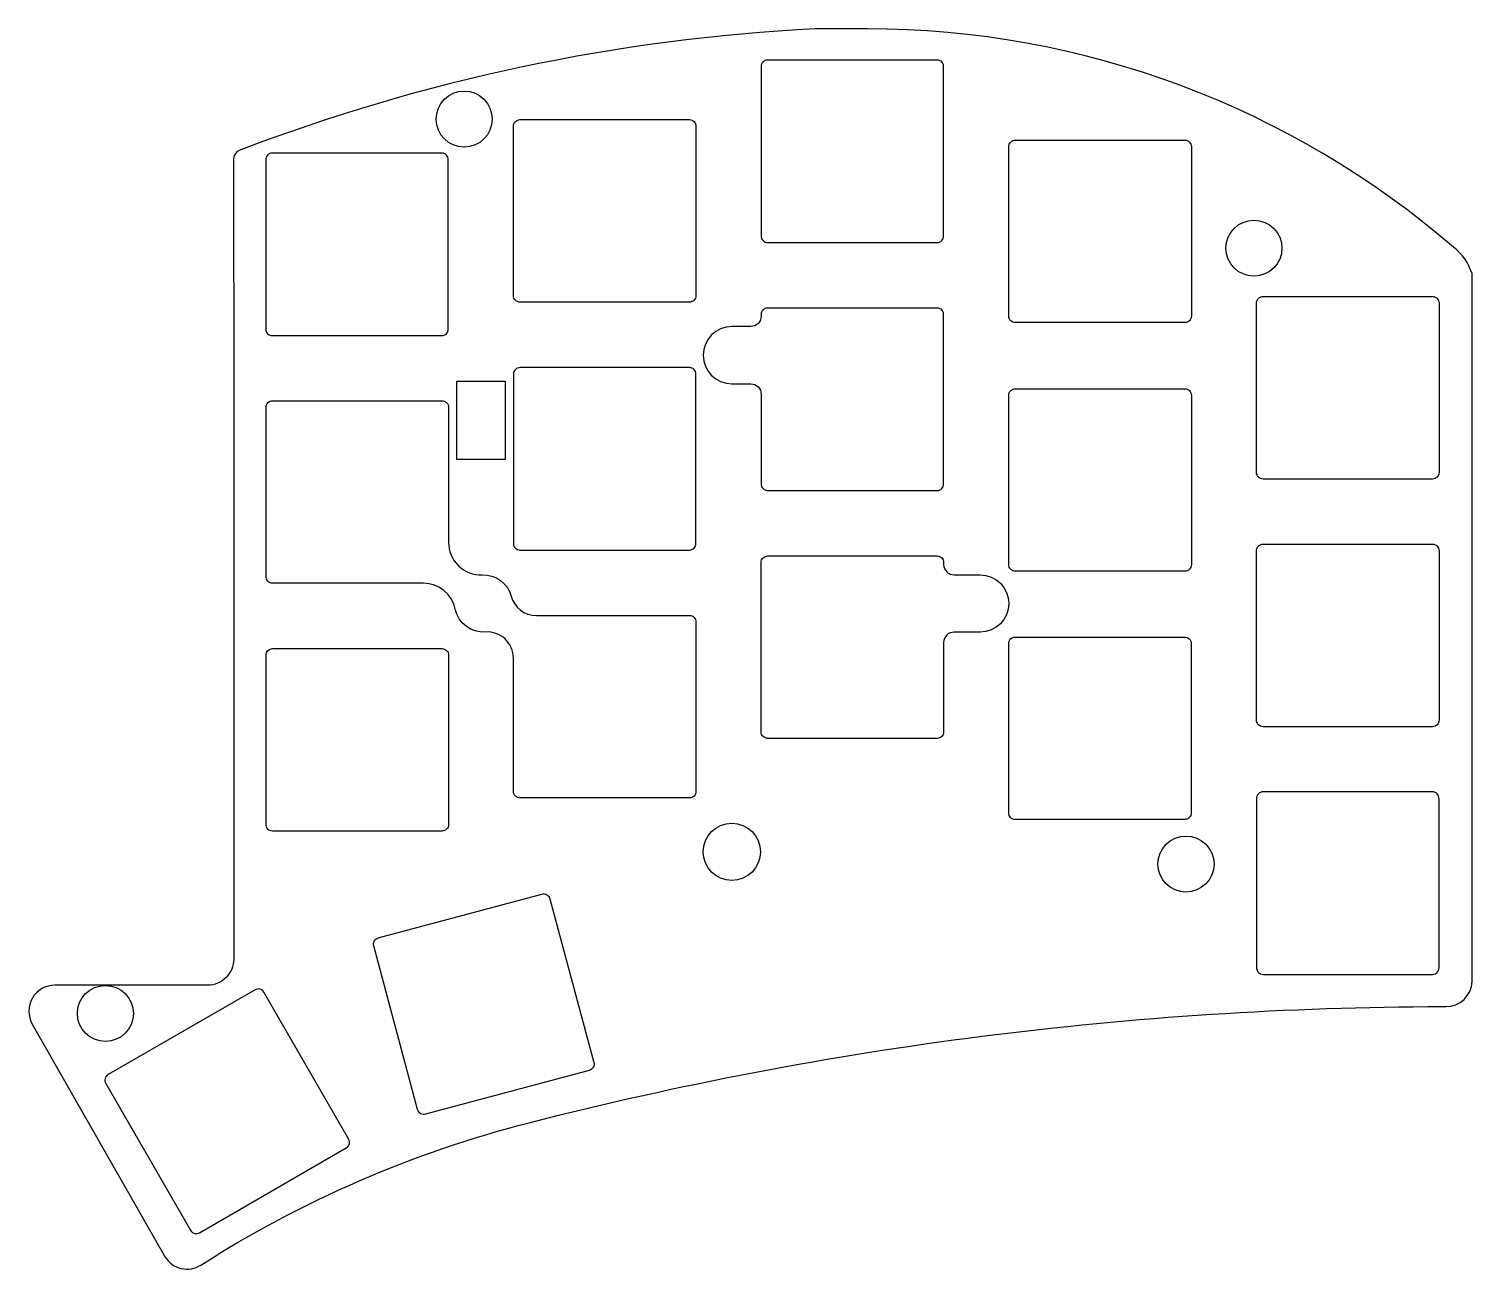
# Model space of a CAD drawing. Header units: millimetres. Extents: x 81 to 191, y -138 to -43.
import ezdxf

# ---------------------------------------------------------------- set-up
doc = ezdxf.new("R2010")
doc.units = ezdxf.units.MM
doc.layers.get('0').update_dxf_attribs({"linetype": 'CONTINUOUS'})

msp = doc.modelspace()

# ---------------------------------------------------------------- linework, layer by layer
for points in [[(94.43, -115.9), (82.72, -115.9, 0.575595), (80.98, -118.89), (91.18, -136.77), (91.18, -136.77, 0.417529), (93.91, -137.37, -0.079412), (119.09, -126.45), (119.09, -126.45, -0.062164), (189.12, -117.54), (189.39, -117.54), (189.4, -117.54, 0.408505), (191.43, -115.61), (191.42, -61.31), (191.42, -61.31, 0.155394), (190, -59.29), (189.99, -59.29, 0.180209), (145.02, -42.54), (141.05, -42.54), (141.04, -42.54, 0.07891), (96.86, -51.86), (96.86, -51.86, 0.291677), (96.42, -52.54), (96.43, -71.4), (96.43, -113.9, -0.414258)], [(137.39, -44.93, 0.414214), (136.89, -45.43), (136.89, -58.43, 0.414214), (137.39, -58.93), (150.39, -58.93, 0.414214), (150.89, -58.43), (150.89, -45.43, 0.414214), (150.39, -44.93)], [(131.39, -63.5), (118.39, -63.5, -0.414214), (117.89, -63), (117.89, -50, -0.414214), (118.39, -49.5), (131.39, -49.5, -0.414214), (131.89, -50), (131.89, -63, -0.414214)], [(155.89, -64.57), (155.89, -51.57, -0.414214), (156.39, -51.07), (169.39, -51.07, -0.414214), (169.89, -51.57), (169.89, -64.57, -0.414214), (169.39, -65.07), (156.39, -65.07, -0.414214)], [(112.39, -66.07, 0.414214), (112.89, -65.57), (112.89, -52.57, 0.414214), (112.39, -52.07), (99.39, -52.07, 0.414214), (98.89, -52.57), (98.89, -65.57, 0.414214), (99.39, -66.07)], [(174.89, -76.57), (174.89, -63.57, -0.414214), (175.39, -63.07), (188.39, -63.07, -0.414214), (188.89, -63.57), (188.89, -76.57, -0.414214), (188.39, -77.07), (175.39, -77.07, -0.414214)], [(137.39, -63.95, 0.414214), (136.89, -64.45), (136.89, -64.57, -0.414214), (136.09, -65.37), (134.64, -65.37, 1), (134.64, -69.77), (136.09, -69.77, -0.414214), (136.89, -70.57), (136.89, -77.45, 0.414214), (137.39, -77.95), (150.39, -77.95, 0.414214), (150.89, -77.45), (150.89, -64.45, 0.414214), (150.39, -63.95)], [(118.39, -68.52, 0.414214), (117.89, -69.02), (117.89, -82.02, 0.414214), (118.39, -82.52), (131.39, -82.52, 0.414214), (131.89, -82.02), (131.89, -69.02, 0.414214), (131.39, -68.52)], [(156.39, -70.14), (169.39, -70.14, -0.414214), (169.89, -70.64), (169.89, -83.64, -0.414214), (169.39, -84.14), (156.39, -84.14, -0.414214), (155.89, -83.64), (155.89, -70.64, -0.414214)], [(117.71, -86.05, 0.339801), (119.65, -87.54), (131.39, -87.54, -0.414214), (131.89, -88.04), (131.89, -101.04, -0.414214), (131.39, -101.54), (118.39, -101.54, -0.414214), (117.89, -101.04), (117.89, -90.81, 0.435311), (115.74, -88.81, -0.376668), (113.43, -87.06, 0.356394), (110.98, -85.06), (99.41, -85.06, -0.414214), (98.91, -84.56), (98.91, -71.56, -0.414214), (99.41, -71.06), (112.41, -71.06, -0.414214), (112.91, -71.56), (112.91, -81.92, 0.425478), (115.5, -84.42, -0.350518)], [(153.69, -88.82), (151.69, -88.82, 0.414214), (150.89, -89.62), (150.89, -96.47, -0.414214), (150.39, -96.97), (137.39, -96.97, -0.414214), (136.89, -96.47), (136.89, -83.47, -0.414214), (137.39, -82.97), (150.39, -82.97, -0.414214), (150.89, -83.47), (150.89, -83.62, 0.414214), (151.69, -84.42), (153.69, -84.42, -1)], [(174.89, -95.57), (174.89, -82.57, -0.414214), (175.39, -82.07), (188.39, -82.07, -0.414214), (188.89, -82.57), (188.89, -95.57, -0.414214), (188.39, -96.07), (175.39, -96.07, -0.414214)], [(155.88, -102.69), (155.88, -89.69, -0.414214), (156.38, -89.19), (169.38, -89.19, -0.414214), (169.88, -89.69), (169.88, -102.69, -0.414214), (169.38, -103.19), (156.38, -103.19, -0.414214)], [(112.91, -90.58), (112.91, -103.58, -0.414214), (112.41, -104.08), (99.41, -104.08, -0.414214), (98.91, -103.58), (98.91, -90.58, -0.414214), (99.41, -90.08), (112.41, -90.08, -0.414214)], [(188.89, -101.57, 0.414214), (188.39, -101.07), (175.39, -101.07, 0.414214), (174.89, -101.57), (174.89, -114.57, 0.414214), (175.39, -115.07), (188.39, -115.07, 0.414214), (188.89, -114.57)], [(123.71, -122.44), (111.15, -125.8, -0.414214), (110.54, -125.45), (107.17, -112.89, -0.414214), (107.52, -112.28), (120.08, -108.91, -0.414214), (120.69, -109.27), (124.06, -121.82, -0.414214)], [(93.12, -134.7, 0.414214), (93.81, -134.89), (105.07, -128.39, 0.414214), (105.25, -127.7), (98.75, -116.44, 0.414214), (98.07, -116.26), (86.81, -122.76, 0.414214), (86.62, -123.44)]]:
    msp.add_lwpolyline(points, format="xyb", close=True)
msp.add_lwpolyline([(113.55, -75.56), (113.55, -69.56), (117.25, -69.56), (117.25, -75.56)], close=True)
for centre, radius in [((114.11, -49.46), 2.15), ((174.69, -59.36), 2.15), ((134.64, -105.67), 2.2), ((169.48, -106.61), 2.15), ((86.59, -118.07), 2.15)]:
    msp.add_circle(centre, radius)

doc.saveas('drawing.dxf')
